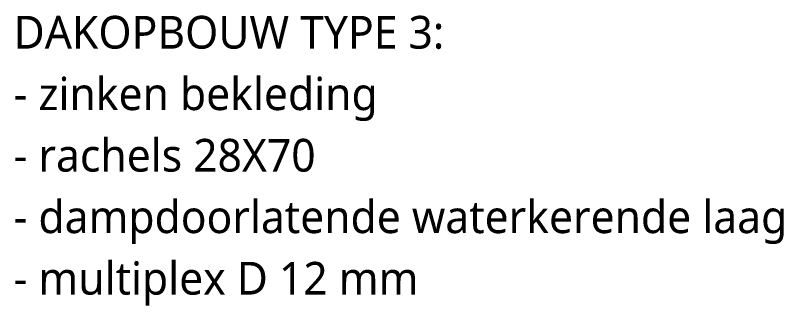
# Model space of a CAD drawing. Header units: millimetres. Extents: x -435 to 27166, y -19117 to 26500.
# Drawn here: x 7238.4 to 7532, y -12260.9 to -12150 of the extents above; entities that cross this region are included whole.
import ezdxf

# ---------------------------------------------------------------- set-up
doc = ezdxf.new("R2010")
doc.units = ezdxf.units.MM
doc.layers.add('G-ANNO-TEXT', color=231, linetype='Continuous', lineweight=13)
doc.styles.add('Segoe UI_3', font='segoeui.ttf', dxfattribs={"height": 12.5})
doc.styles.add('Segoe UI_B', font='segoeui.ttf', dxfattribs={"height": 12.5})

msp = doc.modelspace()

# ---------------------------------------------------------------- texts
at = {"layer": 'G-ANNO-TEXT', "color": 7, "char_height": 12.5, "attachment_point": 1}
for s, insert, width, style in [('DAKOPBOUW TYPE 3:', (7237.74, -12150.23), 218.8607, 'Segoe UI_B'), ('- zinken bekleding', (7237.74, -12173.71), 173.5653, 'Segoe UI_3'), ('- rachels 28X70', (7237.74, -12197.19), 144.3038, 'Segoe UI_3'), ('- dampdoorlatende waterkerende laag', (7237.74, -12220.68), 361.9619, 'Segoe UI_3'), ('- multiplex D 12 mm', (7237.74, -12244.16), 194.0084, 'Segoe UI_3')]:
    msp.add_mtext(s, dxfattribs=dict(at, insert=insert, width=width, style=style))

doc.saveas('drawing.dxf')
